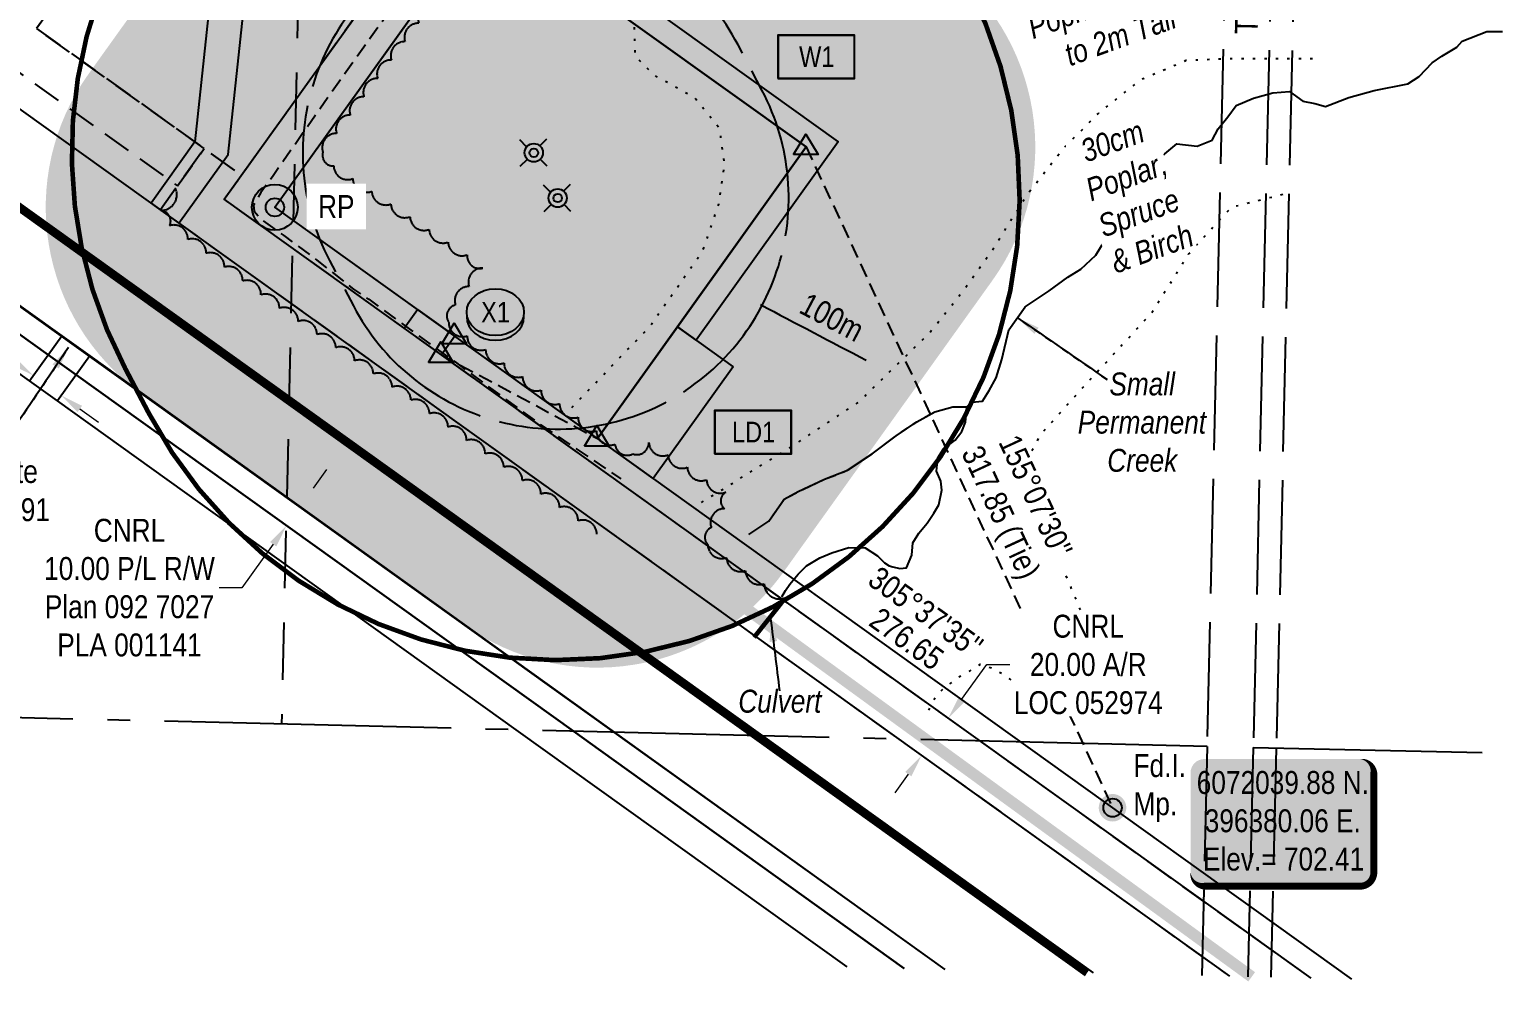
# Model space of a CAD drawing. Extents: x 395514 to 398236, y 6071876 to 6074235.
# Drawn here: x 395907 to 396550, y 6071964 to 6072379 of the extents above; entities that cross this region are included whole.
import ezdxf
from ezdxf.enums import TextEntityAlignment as Align

# ---------------------------------------------------------------- set-up
doc = ezdxf.new("R2010")
doc.units = 0
doc.header["$LTSCALE"] = 5
doc.header["$PDSIZE"] = 0.5
for name, pattern in [('0', [1, 1, 0]), ('foc-ACCESSROAD', [3.75, 2.5, -1.25]), ('foc-BUFFER', [16.75, 15, -1.75]), ('foc-LSD', [8, 5, -3]), ('foc-QUARTERLINE', [33, 25, -3, 2, -3]), ('foc-TIELINE', [1.875, 1.25, -0.625]), ('foc-TOPO', [1, 0.2, -0.8]), ('foc-TOPO-ephemeral', [6.25, 3.125, -0.625, 0.625, -0.625, 0.625, -0.625]), ('foc-UNSURVEYED', [12.5, 10, -2.5]), ('HIDDEN', [9.524999999999999, 6.35, -3.175]), ('UG_PIPE', [1.875, 1.25, -0.625])]:
    doc.linetypes.add(name, pattern=pattern)
doc.layers.get('Defpoints').update_dxf_attribs({"color": 9})
for name, color, linetype in [('35', 37, 'Continuous'), ('AS-PIPE-UG', 44, 'UG_PIPE'), ('AS-ROADS', 254, 'Continuous'), ('AUX-BUFFER', 7, 'foc-BUFFER'), ('C-AR', 13, 'foc-ACCESSROAD'), ('C-RW', 13, 'Continuous'), ('C-WS', 13, 'foc-ACCESSROAD'), ('DETAIL-T', 7, 'Continuous'), ('F-AR', 190, 'foc-ACCESSROAD'), ('F-RW', 190, 'Continuous'), ('L-BD', 7, 'Continuous'), ('L-MON', 1, 'Continuous'), ('L-QSEC', 8, 'foc-QUARTERLINE'), ('L-ROAD-T', 7, 'Continuous'), ('L-SECLBL', 7, 'Continuous'), ('L-SECTION-LSD', 7, 'foc-LSD'), ('L-TIE', 7, 'foc-TIELINE'), ('L-TITLEDB', 4, 'Continuous'), ('L-USEC', 7, 'foc-UNSURVEYED'), ('P-BUFFER-H 30m', 51, 'Continuous'), ('P-CROSSINGS', 250, 'Continuous'), ('P-PROPOSED', 10, 'Continuous'), ('P-PROPOSED-H', 21, 'Continuous'), ('P-TEMP-BLOCKS', 250, 'Continuous'), ('P-TEMP-BLUE', 146, 'Continuous'), ('T-BUSH', 110, '0'), ('T-BUSH-T', 110, 'Continuous'), ('T-CREEK', 160, 'Continuous'), ('T-DRAW', 143, 'foc-TOPO-ephemeral'), ('T-VEGETATION CHANGE', 104, 'foc-TOPO'), ('T-WATER-T', 170, 'Continuous')]:
    doc.layers.add(name, color=color, linetype=linetype)
for name, color, linetype, lineweight in [('AS-GENERAL', 48, 'Continuous', 18), ('C-AR-T', 13, 'Continuous', 9), ('C-RW-T', 13, 'Continuous', 9), ('C-WS-T', 13, 'Continuous', 9), ('T-TEXT', 48, 'Continuous', 18)]:
    doc.layers.add(name, color=color, linetype=linetype, lineweight=lineweight)
doc.layers.add('P-TEMP-BLUE-H', color=7, linetype='Continuous', true_color=0x99e6ff)
doc.styles.add('80', font='ARIALN.TTF', dxfattribs={"height": 10})
doc.styles.add('80CG', font='ARIALN.TTF', dxfattribs={"height": 10})
doc.styles.add('80L', font='ARIALN.TTF', dxfattribs={"height": 10})
doc.styles.add('Crossing', font='ARIALN.TTF', dxfattribs={"height": 10})
doc.styles.add('foc-LtypeFont', font='ARIALN.TTF', dxfattribs={"height": 7.349999999999999})
doc.linetypes.add('foc-TOPO-flowdirection-NOLINE', pattern='A,0,[">",foc-LtypeFont,S=0.3,R=0,X=0,Y=-0.945],-20,[">",foc-LtypeFont,S=0.3,R=0,X=0,Y=-0.945],0', length=20)
doc.dimstyles.new('CG2011', dxfattribs={"dimscale": 5, "dimtxt": 9, "dimasz": 2, "dimexe": 0.2, "dimexo": 0.0625, "dimgap": 0.5, "dimtad": 0, "dimtih": 1, "dimtoh": 1, "dimzin": 0, "dimdsep": 46, "dimtxsty": '80CG', "dimcen": 0.1, "dimse1": 1, "dimse2": 1, "dimclrd": 256, "dimclrt": 256, "dimaunit": 1, "dimadec": 4, "dimazin": 0, "dimtfac": 0.06, "dimtofl": 0, "dimtmove": 0, "dimatfit": 1, "dimfxl": 0.2, "dimtolj": 1, "dimtzin": 0, "dimlwd": -1, "dimarcsym": 0})
doc.dimstyles.new('Compass 5 000', dxfattribs={"dimscale": 5, "dimtxt": 9, "dimasz": 2, "dimexe": 0.2, "dimexo": 0.0625, "dimgap": 0.5, "dimtad": 0, "dimtih": 1, "dimtoh": 1, "dimzin": 0, "dimdsep": 46, "dimtxsty": '80CG', "dimcen": 0.1, "dimse1": 1, "dimse2": 1, "dimclrd": 256, "dimclrt": 256, "dimaunit": 1, "dimadec": 4, "dimazin": 0, "dimtfac": 0.06, "dimtofl": 0, "dimtmove": 0, "dimatfit": 1, "dimfxl": 0.2, "dimtolj": 1, "dimtzin": 0, "dimlwd": -1, "dimarcsym": 0})

# ---------------------------------------------------------------- blocks, each defined once
blk = doc.blocks.new('fdia')
at = {"color": 255, "const_width": 1}
blk.add_lwpolyline([(-0.5, 0, 1), (0.5, 0, 1)], format="xyb", close=True, dxfattribs=at)
blk = doc.blocks.new('Fdiaa')
blk.add_blockref('fdia', (0, 0))
blk = doc.blocks.new('fdib')
at = {"color": 1, "const_width": 1.6}
blk.add_lwpolyline([(-0.3999999999996362, 0, 0.9999999999999998), (0.3999999999996362, 0, 1)], format="xyb", close=True, dxfattribs=at)
at = {"color": 1}
blk.add_circle((0, 0), 0.8, dxfattribs=at)
blk = doc.blocks.new('Fdibb')
blk.add_blockref('fdib', (0, 0))
blk = doc.blocks.new('fdicc')
for name in ['Fdibb', 'Fdiaa']:
    blk.add_blockref(name, (0, 0))
blk = doc.blocks.new('FDI')
blk.add_blockref('fdicc', (0, 0))
blk = doc.blocks.new('TRIA')
blk.add_hatch(color=255).paths.add_polyline_path([(-0.0414550714867801, 1.521379340009161), (-1.474693147280959, -0.867350786313807), (1.391783004306489, -0.867350786313807)])
blk = doc.blocks.new('TRIAA')
blk.add_blockref('TRIA', (0, 0))
blk = doc.blocks.new('TRIB')
at = {"color": 1}
blk.add_lwpolyline([(-1.121455071486707, -0.6673507863138184), (-0.0414550714867801, 1.132649213686192), (1.038544928513147, -0.6673507863138184)], close=True, dxfattribs=at)
blk = doc.blocks.new('TRIBB')
blk.add_blockref('TRIB', (0, 0))
blk = doc.blocks.new('TRICC')
for name in ['TRIAA', 'TRIBB']:
    blk.add_blockref(name, (0, 0))
blk = doc.blocks.new('plspike')
blk.add_blockref('TRICC', (0, 0))
blk = doc.blocks.new('WC')
at = {"layer": 'L-MON'}
h = blk.add_hatch(color=255, dxfattribs=at)
h.dxf.hatch_style = 1
edge = h.paths.add_edge_path()
edge.add_arc((1e-16, -3.47e-14), 0.9, 0, 360)
at = {"layer": 'L-MON', "color": 240, "flags": 128}
for points in [[(-0.6221317521915455, 0.5029434191984639), (-1.231742929986921, 1.120400313844549)], [(0.5200624085104745, 0.6078939802747209), (1.126191209577769, 1.206321004927269)], [(-1.178786742863962, -1.184577638598091), (-0.5588098224687501, -0.5724784557627332)], [(1.15915571353878, -1.184577638598091), (0.5567817565693919, -0.5744511080601575)]]:
    blk.add_lwpolyline(points, dxfattribs=at)
at = {"layer": 'L-MON', "color": 240}
for radius in [0.8, 0.3730220647719884]:
    blk.add_circle((1e-16, -3.47e-14), radius, dxfattribs=at)
blk = doc.blocks.new('*D382')
at = {"layer": 'C-RW-T', "transparency": 16777216}
for p, q in [((396031.3959670817, 6072179.345856685), (396037.2218995611, 6072187.473495379)), ((396013.8335582004, 6072154.844900914), (396000.2137064743, 6072135.844125622)), ((396000.2137064743, 6072135.844125622), (395990.2137064743, 6072135.844125621))]:
    blk.add_line(p, q, dxfattribs=at)
for points in [[(396030.0413606325, 6072180.316845432), (396032.7505735303, 6072178.374867938), (396025.5700346027, 6072171.21821799)], [(396012.4789517513, 6072155.81588966), (396015.1881646491, 6072153.873912167), (396019.6594906794, 6072162.972539608)]]:
    blk.add_solid(points, dxfattribs=at)
at = {"layer": 'Defpoints', "color": 0, "transparency": 16777216}
for p in [(395979.6318574599, 6072204.146935457), (395973.7213135362, 6072195.901257075), (396019.6594906794, 6072162.972539608)]:
    blk.add_point(p, dxfattribs=at)
at = {"layer": 'C-RW-T', "transparency": 16777216, "insert": (395951.1277583158, 6072135.844125622), "char_height": 10, "attachment_point": 5, "style": '80CG'}
blk.add_mtext('\\A1;CNRL\\P10.00 P/L R/W\\PPlan 092 7027\\PPLA 001141', dxfattribs=at)
blk = doc.blocks.new('*D383')
at = {"layer": 'C-RW-T', "transparency": 16777216}
for p, q in [((395875.5510583222, 6072252.538270947), (395865.5510583217, 6072252.538270946)), ((395901.0202542348, 6072234.279172487), (395875.5510583222, 6072252.538270947)), ((395929.4679971929, 6072213.884726528), (395937.5952354362, 6072208.058235429))]:
    blk.add_line(p, q, dxfattribs=at)
for points in [[(395901.9913360849, 6072235.633712194), (395900.0491723847, 6072232.924632779), (395909.1474924786, 6072228.452681387)], [(395930.439079043, 6072215.239266235), (395928.4969153428, 6072212.530186821), (395921.3407589491, 6072219.711217628)]]:
    blk.add_solid(points, dxfattribs=at)
at = {"layer": 'Defpoints', "color": 0, "transparency": 16777216}
for p in [(395911.3655909169, 6072231.546655813), (395909.1474924786, 6072228.452681387), (395923.5588573879, 6072222.805192055)]:
    blk.add_point(p, dxfattribs=at)
at = {"layer": 'C-RW-T', "transparency": 16777216, "insert": (395826.4651101641, 6072252.538270948), "char_height": 10, "attachment_point": 5, "style": '80CG'}
blk.add_mtext('\\A1;CNRL\\P15.00 P/L R/W\\PPLA 061496', dxfattribs=at)
blk = doc.blocks.new('Temp_Area5')
at = {"true_color": 0x99e6ff}
h = blk.add_hatch(color=141, dxfattribs=at)
h.dxf.hatch_style = 1
h.paths.add_polyline_path([(-16.82711371331243, -9.436567862801894), (16.33187767662457, -9.436567862801894), (16.33187767662457, 9.053714016554295), (-16.82711371331243, 9.053714016554295)])
at = {"color": 250}
for points in [[(-17.02711371331247, -9.636567862801712), (16.53187767662462, -9.636567862801712), (16.53187767662462, 9.253714016554113), (-17.02711371331247, 9.253714016554113)], [(-16.92711371331245, -9.536567862801803), (16.43187767662459, -9.536567862801803), (16.43187767662459, 9.153714016554204), (-16.92711371331245, 9.153714016554204)]]:
    blk.add_lwpolyline(points, close=True, dxfattribs=at)
at = {"color": 250, "style": '80L'}
blk.add_attdef('TEMPORARY', text='', height=9, dxfattribs=at).set_placement((0.001048257894581184, -0.1484938545327168), align=Align.MIDDLE_CENTER)
blk = doc.blocks.new('*D393')
at = {"layer": 'C-AR-T', "transparency": 16777216}
for p, q in [((396314.2353582014, 6072087.0591355), (396325.1831879611, 6072102.335808814)), ((396325.1831879611, 6072102.335808814), (396335.1831879611, 6072102.335808814)), ((396290.9396026013, 6072054.552085636), (396285.1145723518, 6072046.423800295))]:
    blk.add_line(p, q, dxfattribs=at)
for points in [[(396312.8806439778, 6072088.029973875), (396315.5900724251, 6072086.088297125), (396308.4103279524, 6072078.930850159)], [(396289.5848883777, 6072055.522924012), (396292.294316825, 6072053.581247262), (396296.7646328504, 6072062.680370979)]]:
    blk.add_solid(points, dxfattribs=at)
at = {"layer": 'Defpoints', "color": 0, "transparency": 16777216}
for p in [(396280.7282377696, 6072098.768860994), (396269.0825426676, 6072082.518381814), (396308.4103279524, 6072078.930850159)]:
    blk.add_point(p, dxfattribs=at)
at = {"layer": 'C-AR-T', "transparency": 16777216, "insert": (396369.473774591, 6072102.335808814), "char_height": 10, "attachment_point": 5, "style": '80CG', "bg_fill": 3, "box_fill_scale": 1.1, "bg_fill_color": 256, "bg_fill_true_color": 13158600, "bg_fill_transparency": 0}
blk.add_mtext('\\A1;CNRL\\P20.00 A/R\\PLOC 052974', dxfattribs=at)
blk = doc.blocks.new('*U478')
h = blk.add_hatch(color=254)
edge = h.paths.add_edge_path()
edge.add_line((-33.99999999999998, -28.5), (33.99999999999998, -28.5))
edge.add_arc((33.99999999999999, -22.49999999999999), 6.000000000000007, 269.9999999999999, 359.9999999999999)
edge.add_line((39.99999999999999, -22.5), (39.99999999999999, 21))
edge.add_arc((33.99999999999999, 20.99999999999999), 6.000000000000007, 6.785183320455494e-14, 90.00000000000007)
edge.add_line((33.99999999999998, 27), (-33.99999999999998, 27))
edge.add_arc((-33.99999999999999, 20.99999999999999), 6.000000000000007, 89.99999999999993, 179.9999999999999)
edge.add_line((-39.99999999999999, 21), (-39.99999999999999, -22.5))
edge.add_arc((-33.99999999999999, -22.49999999999999), 6.000000000000007, 180, 270.0000000000001)
at = {"color": 1, "flags": 128}
blk.add_lwpolyline([(-33.99999999999998, -28.5, 3, 3, 0), (33.99999999999998, -28.5, 3, 3, 0.4142135623730951), (39.99999999999999, -22.5, 3, 3, 0), (39.99999999999999, 21, 3, 0, 0.4142135623730951), (33.99999999999998, 27, 0, 0, 0), (-33.99999999999998, 27, 0, 0, 0.4142135623730951), (-39.99999999999999, 21, 0, 0, 0), (-39.99999999999999, -22.5, 0, 3, 0.4142135623730951)], format="xyseb", close=True, dxfattribs=at)
blk.add_lwpolyline([(-25.29210230585181, -12.3372474288442, 0, 10, 0), (0, 0, 5, 5, 0)], format="xyseb", dxfattribs=at)
at = {"color": 1, "style": '80'}
blk.add_attdef('ENTER_TEXT_001', (-35.98567530695772, -4.996589358799454), '', height=10, dxfattribs=at)
blk = doc.blocks.new('xing2')
h = blk.add_hatch(color=50)
h.dxf.hatch_style = 1
edge = h.paths.add_edge_path()
edge.add_ellipse((0, 0), major_axis=(-12.5, 0), ratio=0.8162973455633619, start_angle=0, end_angle=360)
h = blk.add_hatch(color=250)
h.dxf.hatch_style = 1
edge = h.paths.add_edge_path()
edge.add_ellipse((0, -2.047489049626165), major_axis=(-12.5, 0), ratio=0.8162973455633619, start_angle=0, end_angle=180)
edge.add_line((12.5, -2.047489049626165), (12.5, 0))
edge.add_ellipse((0, 0), major_axis=(-12.5, 0), ratio=0.8162973455633619, start_angle=0, end_angle=180, ccw=False)
edge.add_line((-12.5, 0), (-12.5, -2.047489049626165))
at = {"color": 250}
blk.add_ellipse((0, 0), major_axis=(-12.5, 0), ratio=0.8162973455633619, dxfattribs=at)
blk.add_ellipse((0, -2.047489049626165), major_axis=(-12.5, 0), ratio=0.8162973455633619, start_param=0, end_param=3.141592653589793, dxfattribs=at)
at = {"color": 250, "style": 'Crossing'}
blk.add_attdef('CROSSING', text='', height=9, dxfattribs=at).set_placement((0.08916442567715421, 0.0199513138486509), align=Align.MIDDLE_CENTER)
at = {"color": 250, "style": 'Crossing', "flags": 1}
for tag, p in [('OWNER', (0.08916442567715421, -12.49201765665748)), ('DESCRIPTION', (0.08916442567715421, -25.770021277247)), ('LOCATION', (0.08916442567715421, -39.30337514164421)), ('DWG_REF', (0.08916442567715421, -52.83672900604233))]:
    blk.add_attdef(tag, text='', height=9, dxfattribs=at).set_placement(p, align=Align.MIDDLE_CENTER)

msp = doc.modelspace()

# ---------------------------------------------------------------- hatches: boundary and pattern name
at = {"layer": 'P-BUFFER-H 30m'}
h = msp.add_hatch(color=256, dxfattribs=at)
h.dxf.hatch_style = 1
edge = h.paths.add_edge_path()
edge.add_line((396097.0514498618, 6072119.715478549), (395956.3245244889, 6072220.565604067))
edge.add_arc((396014.553, 6072301.817999993), 99.962528999986, 144.3794632871262, 234.3732146682951, ccw=False)
edge.add_line((395933.2942542193, 6072360.037613856), (396024.4037586414, 6072487.201701134))
edge.add_arc((396105.6625044191, 6072428.982087268), 99.96252899941342, 54.373214665952105, 144.3794632848141, ccw=False)
edge.add_line((396163.8909799333, 6072510.234483192), (396304.6179053064, 6072409.38435768))
edge.add_arc((396246.3894297925, 6072328.131961749), 99.96252900536463, -35.62053671322349, 54.373214668575315, ccw=False)
edge.add_line((396327.6481755761, 6072269.912347884), (396236.5386711539, 6072142.74826062))
edge.add_arc((396155.2799253696, 6072200.967874478), 99.96252900046818, 234.3732146708008, 324.37946329050055, ccw=False)
at = {"layer": 'P-PROPOSED-H'}
h = msp.add_hatch(color=256, dxfattribs=at)
h.dxf.hatch_style = 1
h.paths.add_polyline_path([(396155.279925373, 6072200.967874481), (396014.553, 6072301.818), (396105.6625044222, 6072428.982087272), (396246.3894297953, 6072328.131961754)])
h = msp.add_hatch(color=256, dxfattribs=at)
h.dxf.hatch_style = 1
h.paths.add_polyline_path([(396093.0371347567, 6072245.573362945), (396087.2043182161, 6072237.455267495), (396070.9538267998, 6072249.100971366), (396076.7866433404, 6072257.219066808)])
at = {"layer": 'P-TEMP-BLUE-H'}
h = msp.add_hatch(color=256, dxfattribs=at)
h.dxf.hatch_style = 1
h.paths.add_polyline_path([(396190.2116936898, 6072249.72312195), (396246.3894297953, 6072328.131961754), (396105.6625044222, 6072428.982087272), (396091.894, 6072409.76499999), (396083.7694840976, 6072415.588857725), (396103.3592262019, 6072442.930809485), (396260.3366308571, 6072330.434988786), (396198.3375682678, 6072243.901160557)])
h = msp.add_hatch(color=256, dxfattribs=at)
h.dxf.hatch_style = 1
h.paths.add_polyline_path([(396214.5893174242, 6072232.257237792), (396179.6556442958, 6072183.499331717), (396155.2799253732, 6072200.967874481), (396190.2116936898, 6072249.72312195)])

# ---------------------------------------------------------------- linework, layer by layer
at = {"layer": '35', "color": 3}
msp.add_circle((396014.553, 6072301.818), 10, dxfattribs=at)
at = {"layer": 'AS-GENERAL', "const_width": 2, "flags": 128}
msp.add_lwpolyline([(396223.653, 6072114.216999991), (396235.889, 6072129.623)], dxfattribs=at)
at = {"layer": 'AS-PIPE-UG', "flags": 128}
msp.add_lwpolyline([(396057.381, 6072422.041), (396070.538, 6072412.619), (396073.724, 6072410.215999991), (396075.008, 6072408.987999991), (396076.234, 6072405.043), (396074.154, 6072400.944), (396074.228, 6072401.036), (396060.441, 6072381.525), (396043.48, 6072357.904), (396023.934, 6072330.12), (396013.797, 6072315.593), (396008.411, 6072308.253), (396005.215, 6072302.769), (396005.53, 6072300.093), (396008.061, 6072297.019), (396018.427, 6072289.513), (396032.909, 6072278.805), (396048.925, 6072266.109999991), (396055.575, 6072261.728), (396067.883, 6072252.705), (396082.22, 6072242.23), (396093.171, 6072234.385), (396107.633, 6072223.699999991), (396119.781, 6072214.79399999), (396130.675, 6072206.874), (396165.565, 6072183.404999991)], dxfattribs=at)
at = {"layer": 'AS-ROADS', "const_width": 5, "flags": 128}
msp.add_lwpolyline([(396440.7864736943, 6071966.135545665), (396161.737, 6072169.35099999), (396079.803, 6072228.288), (396014.112, 6072276.161), (395999.726, 6072288.895), (395991.845, 6072298.199), (395987.926, 6072306.439), (395986.311, 6072319.132999991), (395985.992, 6072331.375)], dxfattribs=at)
at = {"layer": 'AUX-BUFFER', "color": 251, "linetype": 'foc-BUFFER', "const_width": 2.015876055961444, "flags": 128}
msp.add_lwpolyline([(396316.2709643386, 6072399.896852333), (396305.8492606409, 6072419.658853468, 0.4142135623730949), (396033.5029826415, 6072503.935957831, 0.414213562373095), (395949.2258782783, 6072231.589679829), (395959.647581976, 6072211.827678697, 0.4142135623730951), (396231.9938599753, 6072127.550574333, 0.4142135623730951)], format="xyb", close=True, dxfattribs=at)
at = {"layer": 'AUX-BUFFER', "color": 251, "linetype": 'foc-BUFFER', "flags": 128}
msp.add_lwpolyline([(396048.8034275667, 6072258.844972105, 0.9999999999999999), (396227.1151187479, 6072352.879558924), (396216.6934150502, 6072372.641560058, 0.9999999999999999), (396038.381723869, 6072278.60697324)], format="xyb", close=True, dxfattribs=at)
at = {"layer": 'C-AR', "flags": 128}
msp.add_lwpolyline([(396466.6818212071, 6071965.507637671), (395992.4805592973, 6072305.337820545), (395999.9594681129, 6072315.776343061), (395983.7104363074, 6072327.424058508), (395964.5861571738, 6072300.731766463), (396431.1581325696, 6071966.369012801)], dxfattribs=at)
at = {"layer": 'C-RW'}
for points in [[(395523.8666193318, 6072530.621639737), (395622.223286849, 6072460.137237089), (395690.7922812671, 6072410.999408202), (395921.5832915457, 6072245.794678055), (395933.7552204371, 6072237.077054746), (396162.5608124707, 6072072.841052976), (396306.9117280649, 6071969.381728173)], [(396289.1430300911, 6071969.812581926), (396156.7220462339, 6072064.73001253), (396144.7987803244, 6072073.271783843), (395927.8321298673, 6072228.794453232), (395915.6526546513, 6072237.52658228), (395684.9610324841, 6072402.876471677), (395621.9430950959, 6072448.035735753), (395523.586208102, 6072518.51283567)]]:
    msp.add_lwpolyline(points, dxfattribs=at)
at = {"layer": 'C-RW', "flags": 128}
msp.add_lwpolyline([(395972.7120317519, 6072294.90980507), (395994.1400121098, 6072324.817437452), (396002.4032287972, 6072402.540459661), (395987.4950937195, 6072404.124778708), (395979.6474990183, 6072330.335039201), (395960.5232198848, 6072303.642747156)], close=True, dxfattribs=at)
at = {"layer": 'C-RW'}
msp.add_lwpolyline([(395927.8305453934, 6072228.795991492), (395919.6960270243, 6072217.387792189), (395907.4849129246, 6072226.133587451), (395915.6526546513, 6072237.52658228), (395921.5832568972, 6072245.793177185), (395933.7542860722, 6072237.074173063), (395927.8305453934, 6072228.795991492)], close=True, dxfattribs=at)
at = {"layer": 'C-WS', "flags": 128}
msp.add_lwpolyline([(395910.5897931831, 6072379.838778063), (395999.9594681129, 6072315.776343061), (396064.0010451052, 6072405.160965853), (395974.6313701752, 6072469.223400855)], close=True, dxfattribs=at)
at = {"layer": 'C-WS'}
msp.add_lwpolyline([(395933.7542860722, 6072237.074173063), (395927.8305453934, 6072228.795991492), (395915.6526546513, 6072237.52658228), (395921.5832568972, 6072245.793177185), (395933.7542860722, 6072237.074173063)], close=True, dxfattribs=at)
at = {"layer": 'F-AR', "flags": 128}
msp.add_lwpolyline([(395725.5520276812, 6073008.149432457), (395752.4240636709, 6072832.186459276), (395747.468727442, 6072608.171470741), (395933.0496422726, 6072445.513562807), (395882.6968382882, 6072375.234743919), (395972.0665132182, 6072311.172308917), (395983.7104363077, 6072327.424058508), (395910.589793183, 6072379.838778063), (395956.9319731006, 6072444.519856597), (395762.6141859224, 6072614.835455951), (395767.4436415524, 6072833.159782999), (395740.7765968621, 6073007.780435926)], dxfattribs=at)
at = {"layer": 'F-RW', "flags": 128}
for points in [[(396466.6818212071, 6071965.507637671), (395992.4805592972, 6072305.337820545), (396064.001045105, 6072405.160965853), (395974.648316226, 6072469.211253492), (395956.9423691063, 6072444.510744716), (395762.6141859224, 6072614.835455951), (395767.4436415524, 6072833.159782999), (395740.7765968621, 6073007.780435926)], [(396484.4436655267, 6071965.076950099), (396014.553, 6072301.818), (396091.894, 6072409.76499999), (395970.0470000005, 6072497.108), (395947.6871919996, 6072465.915167992), (395772.7111582429, 6072619.278112751), (395777.4566934734, 6072833.808665493), (395750.9263096494, 6073007.534438235)]]:
    msp.add_lwpolyline(points, dxfattribs=at)
at = {"layer": 'F-RW'}
for points in [[(395523.5861982637, 6072518.512410812), (395621.9430950959, 6072448.035735753), (395684.9545424711, 6072402.881026803), (395915.6526546513, 6072237.52658228), (395927.8305453934, 6072228.795991492), (396144.799185117, 6072073.27177451), (396156.7215352182, 6072064.727921956), (396289.1369459177, 6071969.812729454)], [(396264.2069538006, 6071970.4172296), (396119.8965547564, 6072073.87559971), (395919.6960270243, 6072217.387792189), (395907.4849129246, 6072226.133587451), (395676.7751417804, 6072391.521042696), (395621.55091902, 6072431.097596546), (395523.1939322186, 6072501.57345763)]]:
    msp.add_lwpolyline(points, dxfattribs=at)
at = {"layer": 'L-QSEC', "flags": 128}
for points in [[(396421.3182033051, 6072066.573913083), (395648.3031958204, 6072085.342417542)], [(396441.4258689972, 6072066.134191046), (396541.3646275223, 6072063.951568362)]]:
    msp.add_lwpolyline(points, dxfattribs=at)
at = {"layer": 'L-SECTION-LSD', "flags": 128}
msp.add_lwpolyline([(396035.9884509723, 6072880.502539661), (396017.4418683542, 6072076.379873787)], dxfattribs=at)
at = {"layer": 'L-TIE', "flags": 128}
for points in [[(396246.416, 6072328.13399999), (396380.063, 6072039.88)], [(396087.2070000006, 6072237.45899999), (396155.275, 6072200.961)]]:
    msp.add_lwpolyline(points, dxfattribs=at)
at = {"layer": 'L-TITLEDB', "flags": 128}
for points in [[(395525.8244355463, 6072615.164662526), (396431.1581325696, 6071966.369012801)], [(395524.8859469109, 6072574.638557254), (396371.6559541019, 6071967.811816143)], [(395524.801903153, 6072571.009353798), (396368.1182503205, 6071966.65763334)], [(395523.8634145183, 6072530.483248525), (396306.8252223362, 6071969.383825757)]]:
    msp.add_lwpolyline(points, dxfattribs=at)
at = {"layer": 'L-TITLEDB', "linetype": 'HIDDEN', "const_width": 2.99887587, "flags": 128}
msp.add_lwpolyline([(395524.8439250324, 6072572.823955526), (396368.9916774532, 6071967.876419279)], dxfattribs=at)
at = {"layer": 'L-USEC', "flags": 128}
for points in [[(396439.7924830655, 6072870.702868287), (396421.3182033051, 6072066.573913083)], [(396459.8996381481, 6072870.240920976), (396441.4253583876, 6072066.111965774)], [(396469.948376082, 6072870.044526224), (396451.4743773011, 6072065.914735626)], [(396421.3182033051, 6072066.573913083), (396419.0231927307, 6071966.663259698)], [(396441.4253600708, 6072066.112039041), (396439.1297598829, 6071966.175717516)], [(396451.4743773011, 6072065.914735626), (396449.1776377603, 6071965.932077498)]]:
    msp.add_lwpolyline(points, dxfattribs=at)
at = {"layer": 'P-PROPOSED', "flags": 128}
msp.add_lwpolyline([(396155.279925373, 6072200.967874481), (396014.553, 6072301.818), (396105.6625044222, 6072428.982087272), (396246.3894297953, 6072328.131961754), (396155.2799253732, 6072200.967874481)], dxfattribs=at)
msp.add_lwpolyline([(396093.0371347567, 6072245.573362945), (396087.2043182161, 6072237.455267495), (396070.9538267998, 6072249.100971366), (396076.7866433404, 6072257.219066808)], close=True, dxfattribs=at)
at = {"layer": 'P-TEMP-BLUE', "flags": 128}
for points in [[(396190.2116936898, 6072249.72312195), (396246.3894297953, 6072328.131961754), (396105.6625044222, 6072428.982087272), (396091.894, 6072409.76499999), (396083.7694840976, 6072415.588857725), (396103.3592262019, 6072442.930809485), (396260.3366308571, 6072330.434988786), (396198.3375682678, 6072243.901160557)], [(396214.5893174242, 6072232.257237792), (396179.6556442958, 6072183.499331717), (396155.2799253732, 6072200.967874481), (396190.2116936898, 6072249.72312195)]]:
    msp.add_lwpolyline(points, close=True, dxfattribs=at)
at = {"layer": 'T-BUSH', "flags": 128}
for points in [[(396067.9607683002, 6072430.820889402, 0.52056705), (396076.2303996627, 6072425.204995069, 0.52056705), (396083.3515445549, 6072427.695375032, 0.52056705), (396089.6745218593, 6072431.273935574, 0.52056705), (396095.8270270209, 6072423.395372743, 0.52056705), (396101.9795321824, 6072415.516809905, 0.52056705), (396108.132037344, 6072407.638247081, 0.52056705), (396104.900080723, 6072400.514598045, 0.52056705), (396097.5672901529, 6072393.72083219, 0.52056705), (396090.1374782439, 6072390.970559012, 0.52056705), (396083.3314779641, 6072390.117825017, 0.52056705), (396077.3549736736, 6072382.104931134, 0.52056705), (396071.3784693831, 6072374.092037243, 0.52056705), (396065.4019650926, 6072366.079143345, 0.52056705), (396059.4254608021, 6072358.066249461, 0.52056705), (396053.4489565116, 6072350.053355571, 0.52056705), (396047.4724522211, 6072342.040461679, 0.52056705), (396041.4959479306, 6072334.027567789, 0.52056705), (396035.5194436401, 6072326.014673891, 0.52056705), (396040.2249216042, 6072319.852323233, 0.52056705), (396048.5485528052, 6072314.31678029, 0.52056705), (396056.872184006, 6072308.781237341, 0.52056705), (396065.1958152069, 6072303.245694404, 0.52056705), (396073.5194464079, 6072297.710151462, 0.52056705), (396081.8430776088, 6072292.174608518, 0.52056705), (396090.1667088097, 6072286.639065576, 0.52056705), (396098.4903400106, 6072281.103522633, 0.52056705), (396105.2397773085, 6072275.291200886, 0.52056705), (396099.3035169812, 6072267.248447293, 0.52056705), (396093.3672566538, 6072259.205693699, 0.52056705), (396090.4094394796, 6072251.616427292, 0.52056705), (396098.4703395339, 6072245.704831715, 0.52056705), (396106.5312395883, 6072239.793236131, 0.52056705), (396114.5921396427, 6072233.881640546, 0.52056705), (396122.6530396972, 6072227.970044962, 0.52056705), (396130.7139397516, 6072222.058449371, 0.52056705), (396138.774839806, 6072216.146853792, 0.52056705), (396146.8357398604, 6072210.235258201, 0.52056705), (396154.8966399148, 6072204.323662624, 0.52056705), (396162.9575399696, 6072198.41206704, 0.52056705), (396170.8258033846, 6072194.225888583, 0.52056705), (396177.7382466599, 6072199.26691907, 0.52056705), (396186.1309100611, 6072193.836608483, 0.52056705), (396194.5235734622, 6072188.406297895, 0.52056705), (396202.9162368633, 6072182.975987308, 0.52056705), (396211.3089002644, 6072177.54567672, 0.52056705), (396210.6818820884, 6072170.335044533, 0.52056705), (396204.9819502819, 6072162.12311117, 0.52056705), (396203.4442537053, 6072154.666122945, 0.52056705), (396211.6651657189, 6072148.979148548, 0.52056705), (396219.8860777317, 6072143.292174158, 0.52056705), (396228.1069897449, 6072137.605199776, 0.52056705), (396237.091092317, 6072131.390273602, 0.52056705)], [(396155.0159636883, 6072159.219870285, 0.52056705), (396146.9055313299, 6072165.063324664, 0.52056705), (396138.7950989715, 6072170.906779037, 0.52056705), (396130.6846666131, 6072176.750233409, 0.52056705), (396122.5742342547, 6072182.593687774, 0.52056705), (396114.4638018962, 6072188.437142153, 0.52056705), (396106.3533695377, 6072194.280596525, 0.52056705), (396098.2429371794, 6072200.124050898, 0.52056705), (396090.1325048209, 6072205.967505263, 0.52056705), (396082.0220724625, 6072211.810959642, 0.52056705), (396073.9116401041, 6072217.654414014, 0.52056705), (396065.7474893068, 6072223.422166292, 0.52056705), (396057.5537414713, 6072229.148209299, 0.52056705), (396049.359993635, 6072234.874252299, 0.52056705), (396041.166245799, 6072240.6002953, 0.52056705), (396032.9724979631, 6072246.3263383, 0.52056705), (396024.7787501271, 6072252.0523813, 0.52056705), (396016.5850022912, 6072257.7784243, 0.52056705), (396008.4920437711, 6072263.642991825, 0.52056705), (396000.522522842, 6072269.677211592, 0.52056705), (395992.553001913, 6072275.71143136, 0.52056705), (395984.5834809839, 6072281.745651127, 0.52056705), (395976.6139600549, 6072287.779870888, 0.52056705), (395968.6444391258, 6072293.814090655, 0.52056705), (395964.8697376687, 6072300.479336921, 0.52056705), (395971.411455196, 6072309.563460034, 0.52056705)]]:
    msp.add_lwpolyline(points, format="xyb", dxfattribs=at)
at = {"layer": 'T-CREEK', "flags": 128}
msp.add_lwpolyline([(396235.7743028807, 6072131.854943993), (396237.3822860817, 6072134.611486617), (396239.219981167, 6072137.368029248), (396242.8953713391, 6072141.732555072), (396246.5707615102, 6072145.40794524), (396252.3135586471, 6072148.853623529), (396257.596932016, 6072151.150742385), (396264.9477123573, 6072153.447861242), (396272.0687808123, 6072153.218149357), (396277.5818660665, 6072149.77247107), (396280.5681205787, 6072146.786216558), (396282.6355275507, 6072145.407945245), (396284.243510748, 6072144.948521473), (396287.229765263, 6072144.259385815), (396290.216019777, 6072144.489097703), (396292.5131386343, 6072150.002182952), (396292.9725624014, 6072155.51526821), (396295.4993931453, 6072159.650082153), (396299.1747833176, 6072164.014607977), (396302.1610378276, 6072168.379133807), (396304.2284447994, 6072172.054523973), (396305.6067161113, 6072178.486456772), (396305.1472923418, 6072182.391558825), (396303.3095972571, 6072186.756084653), (396303.7690210271, 6072192.498881795), (396306.2958517677, 6072196.403983857), (396311.3495132535, 6072200.309085906), (396314.3357677658, 6072203.984476073), (396315.9437509621, 6072208.119290015), (396316.5323876728, 6072214.752220714), (396318.7002935932, 6072216.848341669), (396323.2945313045, 6072217.307765438), (396326.2807858168, 6072221.902003157), (396329.2670403321, 6072227.415088408), (396331.7938710732, 6072235.455004411), (396334.7801255832, 6072248.318870004), (396341.9011940407, 6072258.426192968), (396352.4679407798, 6072265.317549535), (396360.5078567751, 6072271.290058566), (396366.2272459031, 6072274.794454807), (396372.7758204631, 6072281.01560064), (396376.3775364688, 6072286.909317745), (396379.9792524789, 6072291.16589121), (396382.2712535741, 6072297.387037043), (396388.8198281337, 6072303.608182875), (396392.0941154131, 6072311.139043619), (396396.3506888793, 6072317.68761818), (396402.8992634382, 6072325.218478925), (396408.138123085, 6072329.475052387), (396416.9786987408, 6072328.4927662), (396423.5272733003, 6072331.112196026), (396426.1467031247, 6072336.023626945), (396430.4032765903, 6072341.262486592), (396434.0049925969, 6072346.173917514), (396441.5358533445, 6072349.448204793), (396450.04900027, 6072351.740205889), (396457.2524322857, 6072352.395063345), (396463.1461493891, 6072348.138489881), (396468.3850090371, 6072347.156203699), (396472.9690112281, 6072345.846488784), (396483.1193017951, 6072349.77563352), (396494.2518785475, 6072352.722492072), (396508.9861713091, 6072355.669350625), (396513.897602229, 6072358.943637904), (396519.4638906046, 6072364.83735501), (396523.7204640669, 6072367.784213562), (396530.2690386274, 6072371.713358297), (396532.561039724, 6072374.332788121), (396543.3661877487, 6072378.589361583), (396550.2421910363, 6072378.589361586)], dxfattribs=at)
at = {"layer": 'T-DRAW', "flags": 128}
msp.add_lwpolyline([(396221.4173100321, 6072159.118873417), (396230.0315057421, 6072164.861670553), (396236.8510773461, 6072174.55264073), (396242.9527993072, 6072177.782964122), (396254.4383935882, 6072183.16683644), (396264.4882885851, 6072187.115009475), (396275.2560332241, 6072194.293505901), (396285.6648530411, 6072202.189851968), (396294.6379735731, 6072208.291573931), (396302.5343196411, 6072212.598671788), (396310.4306657091, 6072214.752220712), (396316.5323876711, 6072214.752220712)], dxfattribs=at)
at = {"layer": 'T-VEGETATION CHANGE', "flags": 128}
for points in [[(396144.1616414763, 6072214.51562544), (396177.9268747136, 6072249.558522412), (396201.3028021684, 6072282.870900768), (396208.2289989863, 6072303.204427955), (396210.8263254319, 6072320.509560875), (396208.6618902457, 6072336.084181094), (396197.8397037594, 6072349.495657479), (396180.0913098997, 6072359.446108464), (396171.866449859, 6072367.666046744), (396171.4335585996, 6072381.510148352), (396176.6282114908, 6072396.219512216), (396192.2121596088, 6072407.035219556), (396248.4961510631, 6072419.319972753), (396259.3183375494, 6072433.16407436), (396267.1103168862, 6072454.795489031), (396265.8116536634, 6072476.859534835), (396254.5565759176, 6072493.299411404), (396231.6135397222, 6072505.413000306), (396202.6100681167, 6072514.930826074), (396166.2475084339, 6072521.420251658), (396140.2742545334, 6072527.47704611), (396114.3010111885, 6072535.264353257), (396096.1197260693, 6072543.484291546), (396069.7135914649, 6072553.002117309), (396061.0558401648, 6072556.030511581), (396035.5154669682, 6072561.222049683), (396020.3644101096, 6072558.626280633), (395996.5555913953, 6072545.647435375), (395976.6427623494, 6072521.852876876), (395972.3138919771, 6072511.469800673)], [(396200.7526288436, 6072173.108647489), (396242.0026343947, 6072198.71172338), (396269.3579082339, 6072216.937645218), (396300.2117469335, 6072247.037705767), (396314.1064786453, 6072264.39572713), (396328.4354316086, 6072284.357449917), (396342.7643740165, 6072307.356830298), (396358.8301697633, 6072327.752503329), (396374.0275441184, 6072342.940767584), (396392.6985934849, 6072357.695087518), (396412.2380642431, 6072365.940147961), (396430.4749134692, 6072366.808048432), (396461.7380730156, 6072366.808048432), (396469.1196548452, 6072366.808048432)], [(396454.356491186, 6072307.356830298), (396431.7775455568, 6072301.715471284), (396413.1064856351, 6072281.319798254), (396397.4749111393, 6072256.150666682), (396362.7380660261, 6072218.396972293), (396348.4091130627, 6072202.340801646), (396335.8206550828, 6072177.870257736), (396346.6759119238, 6072158.776435421), (396358.8338114079, 6072143.154215012), (396366.6496039333, 6072124.494342934), (396363.6101290623, 6072104.532620141), (396352.7548616661, 6072090.212256358), (396347.1101226197, 6072088.910405647), (396337.5574978662, 6072094.551758746), (396328.873283949, 6072100.193117754), (396322.3601235112, 6072102.36286895), (396311.5048561147, 6072095.85360946), (396303.2548634488, 6072089.344355886), (396299.7811778819, 6072082.401146158)]]:
    msp.add_lwpolyline(points, dxfattribs=at)

# ---------------------------------------------------------------- block references
at = {"layer": 'DETAIL-T'}
ref = msp.add_blockref('*U478', (396454.0919112966, 6072034.137936508), dxfattribs=dict(at, xscale=0.99962529, yscale=0.99962529, zscale=0.99962529))
ref.add_attrib('ENTER_TEXT_001', '6072039.88 N.', (396416.8105247135, 6072045.905921818), dxfattribs={"layer": '0', "color": 1, "height": 9.9962529, "style": '80'})
ref.add_attrib('ENTER_TEXT_002', '396380.06 E.', (396420.2846658135, 6072029.20458796), dxfattribs={"layer": '0', "color": 1, "height": 9.9962529, "style": '80'})
ref.add_attrib('ENTER_TEXT_003', 'Elev.= 702.41', (396419.5175590937, 6072012.503254102), dxfattribs={"layer": '0', "color": 1, "height": 9.9962529, "style": '80'})
at = {"layer": 'L-MON'}
for name, p, xscale, yscale, zscale in [('plspike', (396246.416, 6072328.13399999), 5, 5, 5), ('WC', (396127.53756946, 6072325.624266648), 4.99812645, 4.99812645, 4.99812645), ('FDI', (396014.553, 6072301.818), 5, 5, 5), ('plspike', (396093.034, 6072245.569), 5, 5, 5), ('plspike', (396087.2070000006, 6072237.45899999), 5, 5, 5), ('plspike', (396155.275, 6072200.961), 5, 5, 5)]:
    msp.add_blockref(name, p, dxfattribs=dict(at, xscale=xscale, yscale=yscale, zscale=zscale))
at = {"layer": 'L-SECLBL', "xscale": 4.99812645, "yscale": 4.99812645, "zscale": 4.99812645}
msp.add_blockref('WC', (396137.9592731575, 6072305.862265517), dxfattribs=at)
at = {"layer": 'P-CROSSINGS', "xscale": 0.99962529, "yscale": 0.99962529, "zscale": 0.99962529}
msp.add_blockref('xing2', (396110.7625293875, 6072256.063292725), dxfattribs=at).add_auto_attribs({'CROSSING': 'X1'})
at = {"layer": 'P-TEMP-BLOCKS', "xscale": 0.9992513801602755, "yscale": 0.9992513801602755, "zscale": 0.9992513801602755}
for p, values in [((396251.0205096632, 6072367.673456092), {'TEMPORARY': 'W1'}), ((396223.4495178249, 6072203.917283392), {'TEMPORARY': 'LD1'})]:
    msp.add_blockref('Temp_Area5', p, dxfattribs=at).add_auto_attribs(values)

# ---------------------------------------------------------------- texts
at = {"layer": 'AUX-BUFFER', "insert": (396247.3341327257, 6072264.979875893), "char_height": 9.9962529, "attachment_point": 1, "rotation": 332.27829351384594, "style": '80L'}
msp.add_mtext_dynamic_manual_height_columns('100m', width=6.846909600560616, gutter_width=45, heights=[0], dxfattribs=at)
at = {"layer": 'C-WS-T', "insert": (395854.2341708944, 6072208.231796916), "char_height": 9.9962529, "attachment_point": 1, "style": '80L'}
msp.add_mtext_dynamic_manual_height_columns('\\pi16.321;CNRL\\P\\pi7.2861;Riser Site\\P\\pi3.621;PIL 061291', width=62.82834166601651, gutter_width=50, heights=[0], dxfattribs=at)
at = {"layer": 'L-BD', "style": '80L'}
for s, p in [("305°37'35''", (396298.606319783, 6072125.198994437)), ('276.65', (396290.3087620226, 6072113.620528022))]:
    msp.add_text(s, height=9.9962529, rotation=324.3731999999912, dxfattribs=at).set_placement(p, align=Align.MIDDLE)
at = {"layer": 'L-ROAD-T', "style": '80L'}
msp.add_text('Theoretic Government Road Allowance', height=9.9962529, rotation=88.68390252494065, dxfattribs=at).set_placement((396440.685985556, 6072477.245934737), align=Align.MIDDLE_CENTER)
at = {"layer": 'T-BUSH-T', "insert": (396328.721168565, 6072415.202614486), "char_height": 9.996252900000021, "attachment_point": 1, "rotation": 19.999999999999975, "style": '80L'}
msp.add_mtext_dynamic_manual_height_columns('\\pi14.043;{\\fArial Narrow|b0|i1|c0|p34;Regrowth\\P\\pi13.835;Cut Block\\P\\pi1.9469;Poplar & Birch \\P\\pi13.038;to 2m Tall}', width=76.24721058289765, gutter_width=50, heights=[0], dxfattribs=at)
at = {"layer": 'T-TEXT', "insert": (396216.2094488116, 6072091.365825617), "char_height": 9.9962529, "attachment_point": 1, "style": '80L'}
msp.add_mtext_dynamic_manual_height_columns('\\pi0.5751;{\\fArial Narrow|b0|i1|c0|p34;Culvert}', width=36.82578444747613, gutter_width=50, heights=[0], dxfattribs=at)

# ---------------------------------------------------------------- dimensions: what is measured, and where the dimension line sits
at = {"layer": 'C-RW-T'}
for base, p1, p2, angle, text, picture, middle in [((395909.1474924786, 6072228.452681387), (395923.5588573882, 6072222.805192055), (395911.3655909174, 6072231.546655814), 144.36291655448656, 'CNRL\\P15.00 P/L R/W\\PPLA 061496', '*D383', (395826.4651101641, 6072252.538270948)), ((396019.6594906794, 6072162.972539608), (395979.6318574595, 6072204.146935457), (395973.7213135361, 6072195.901257075), 234.36685464585295, 'CNRL\\P10.00 P/L R/W\\PPlan 092 7027\\PPLA 001141', '*D382', (395951.1277583158, 6072135.844125622))]:
    dim = msp.add_linear_dim(base=base, p1=p1, p2=p2, angle=angle, text=text, dimstyle='Compass 5 000', dxfattribs=at)
    dim.commit()
    dim.dimension.update_dxf_attribs({"geometry": picture, "text_midpoint": middle, "dimtype": 161})

# ---------------------------------------------------------------- leaders
at = {"layer": 'AUX-BUFFER', "path_type": 1}
msp.add_leader([(396226.4478488714, 6072259.361951838), (396272.6178392057, 6072235.099847768)], dimstyle='CG2011', override={"dimasz": 2, "dimgap": 0.5, "dimtad": 0}, dxfattribs=at)
at = {"layer": 'C-WS-T', "path_type": 1}
msp.add_leader([(395924.5008452692, 6072240.685031991), (395902.0358804816, 6072207.395732069)], dimstyle='Compass 5 000', override={"dimgap": 0.5, "dimtad": 0}, dxfattribs=at)
at = {"layer": 'T-TEXT', "path_type": 1}
msp.add_leader([(396230.8751265777, 6072122.324863026), (396234.7660322847, 6072090.917114823)], dimstyle='Compass 5 000', override={"dimgap": 0.5, "dimtad": 0}, dxfattribs=at)
at = {"layer": 'T-WATER-T', "path_type": 1}
msp.add_leader([(396338.6634623744, 6072253.607229589), (396377.7371101661, 6072226.676036167)], dimstyle='Compass 5 000', override={"dimgap": 0.5, "dimtad": 0}, dxfattribs=at)

# ---------------------------------------------------------------- next in the draw order: texts
at = {"layer": '35', "color": 3, "insert": (396041.3602298912, 6072302.169236287), "char_height": 10, "attachment_point": 5, "style": '80', "bg_fill": 2}
msp.add_mtext('RP', dxfattribs=at)
at = {"layer": 'L-BD', "insert": (396351.1075678348, 6072177.905070423), "char_height": 9.9962529, "width": 64.83242594084004, "attachment_point": 2, "rotation": 294.87450000001144, "style": '80L', "bg_fill": 3, "box_fill_scale": 1.1, "bg_fill_color": 256, "bg_fill_transparency": 0}
msp.add_mtext("155°07'30''\\P317.85 (Tie)", dxfattribs=at)

# ---------------------------------------------------------------- next in the draw order: linework, layer by layer
at = {"layer": 'T-DRAW', "linetype": 'foc-TOPO-flowdirection-NOLINE', "flags": 128}
msp.add_lwpolyline([(396221.4173100321, 6072159.118873417), (396230.0315057421, 6072164.861670553), (396236.8510773461, 6072174.55264073), (396242.9527993072, 6072177.782964122), (396254.4383935882, 6072183.16683644), (396264.4882885851, 6072187.115009475), (396275.2560332241, 6072194.293505901), (396285.6648530411, 6072202.189851968), (396294.6379735731, 6072208.291573931), (396302.5343196411, 6072212.598671788), (396310.4306657091, 6072214.752220712), (396316.5323876711, 6072214.752220712)], dxfattribs=at)

# ---------------------------------------------------------------- next in the draw order: texts
at = {"layer": 'T-WATER-T', "insert": (396367.6818028773, 6072229.76889093), "char_height": 9.9962529, "attachment_point": 1, "style": '80L'}
msp.add_mtext_dynamic_manual_height_columns('\\pi11.01;{\\fArial Narrow|b0|i1|c0|p34;Small\\P\\pi-2.7908;Permanent\\P\\pi10.107;Creek}', width=50.32510231923602, gutter_width=50, heights=[0], dxfattribs=at)

# ---------------------------------------------------------------- next in the draw order: dimensions: what is measured, and where the dimension line sits
at = {"layer": 'C-AR-T'}
dim = msp.add_linear_dim(base=(396308.4103279524, 6072078.930850159), p1=(396269.0825426674, 6072082.518381814), p2=(396280.7282377695, 6072098.768860994), angle=54.373214660481686, text='CNRL\\P20.00 A/R\\PLOC 052974', dimstyle='Compass 5 000', override={"dimtfill": 1}, dxfattribs=at)
dim.commit()
dim.dimension.update_dxf_attribs({"geometry": '*D393', "text_midpoint": (396369.473774591, 6072102.335808814), "dimtype": 161})

# ---------------------------------------------------------------- next in the draw order: linework, layer by layer
at = {"layer": 'T-CREEK', "linetype": 'foc-TOPO-flowdirection-NOLINE', "flags": 128}
msp.add_lwpolyline([(396235.7743028807, 6072131.854943993), (396237.3822860817, 6072134.611486617), (396239.219981167, 6072137.368029248), (396242.8953713391, 6072141.732555072), (396246.5707615102, 6072145.40794524), (396252.3135586471, 6072148.853623529), (396257.596932016, 6072151.150742385), (396264.9477123573, 6072153.447861242), (396272.0687808123, 6072153.218149357), (396277.5818660665, 6072149.77247107), (396280.5681205787, 6072146.786216558), (396282.6355275507, 6072145.407945245), (396284.243510748, 6072144.948521473), (396287.229765263, 6072144.259385815), (396290.216019777, 6072144.489097703), (396292.5131386343, 6072150.002182952), (396292.9725624014, 6072155.51526821), (396295.4993931453, 6072159.650082153), (396299.1747833176, 6072164.014607977), (396302.1610378276, 6072168.379133807), (396304.2284447994, 6072172.054523973), (396305.6067161113, 6072178.486456772), (396305.1472923418, 6072182.391558825), (396303.3095972571, 6072186.756084653), (396303.7690210271, 6072192.498881795), (396306.2958517677, 6072196.403983857), (396311.3495132535, 6072200.309085906), (396314.3357677658, 6072203.984476073), (396315.9437509621, 6072208.119290015), (396316.5323876728, 6072214.752220714), (396318.7002935932, 6072216.848341669), (396323.2945313045, 6072217.307765438), (396326.2807858168, 6072221.902003157), (396329.2670403321, 6072227.415088408), (396331.7938710732, 6072235.455004411), (396334.7801255832, 6072248.318870004), (396341.9011940407, 6072258.426192968), (396352.4679407798, 6072265.317549535), (396360.5078567751, 6072271.290058566), (396366.2272459031, 6072274.794454807), (396372.7758204631, 6072281.01560064), (396376.3775364688, 6072286.909317745), (396379.9792524789, 6072291.16589121), (396382.2712535741, 6072297.387037043), (396388.8198281337, 6072303.608182875), (396392.0941154131, 6072311.139043619), (396396.3506888793, 6072317.68761818), (396402.8992634382, 6072325.218478925), (396408.138123085, 6072329.475052387), (396416.9786987408, 6072328.4927662), (396423.5272733003, 6072331.112196026), (396426.1467031247, 6072336.023626945), (396430.4032765903, 6072341.262486592), (396434.0049925969, 6072346.173917514), (396441.5358533445, 6072349.448204793), (396450.04900027, 6072351.740205889), (396457.2524322857, 6072352.395063345), (396463.1461493891, 6072348.138489881), (396468.3850090371, 6072347.156203699), (396472.9690112281, 6072345.846488784), (396483.1193017951, 6072349.77563352), (396494.2518785475, 6072352.722492072), (396508.9861713091, 6072355.669350625), (396513.897602229, 6072358.943637904), (396519.4638906046, 6072364.83735501), (396523.7204640669, 6072367.784213562), (396530.2690386274, 6072371.713358297), (396532.561039724, 6072374.332788121), (396543.3661877487, 6072378.589361583), (396550.2421910363, 6072378.589361586)], dxfattribs=at)

# ---------------------------------------------------------------- next in the draw order: block references
at = {"layer": 'L-MON', "xscale": 5, "yscale": 5, "zscale": 5}
msp.add_blockref('FDI', (396380.063, 6072039.88), dxfattribs=at)

# ---------------------------------------------------------------- next in the draw order: texts
at = {"layer": 'L-MON', "insert": (396389.2147344982, 6072063.297686656), "char_height": 9.9962529, "attachment_point": 1, "style": '80L'}
msp.add_mtext_dynamic_manual_height_columns('Fd.I.\\PMp.', width=22.04406548431105, gutter_width=50, heights=[0], dxfattribs=at)

# ---------------------------------------------------------------- next in the draw order: texts
at = {"layer": 'T-BUSH-T', "insert": (396360.6225916256, 6072329.020754008), "char_height": 9.996252900000021, "attachment_point": 1, "rotation": 19.999999999999975, "style": '80L', "bg_fill": 3, "box_fill_scale": 1.1, "bg_fill_color": 256, "bg_fill_transparency": 0}
msp.add_mtext_dynamic_manual_height_columns('\\pi4.7754;{\\fArial Narrow|b0|i1|c0|p34;30cm \\P\\pi1.0831;Poplar,\\P\\pi0.77624;Spruce \\P\\pi0.5069;& Birch}', width=36.73710777626202, gutter_width=50, heights=[0], dxfattribs=at)

doc.saveas('drawing.dxf')
